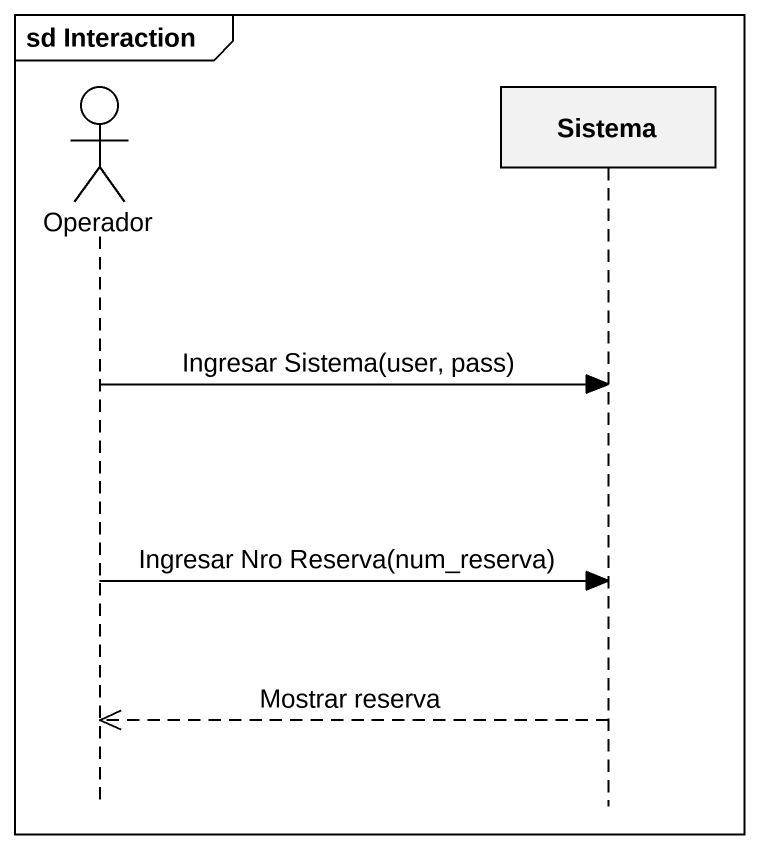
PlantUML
@startuml
mainframe sd Interaction
hide footbox
actor Operador
participant Sistema

Operador -> Sistema : Ingresar Sistema(user, pass)
Operador -> Sistema : Ingresar Nro Reserva(num_reserva)
Sistema -->> Operador : Mostrar reserva
@enduml
